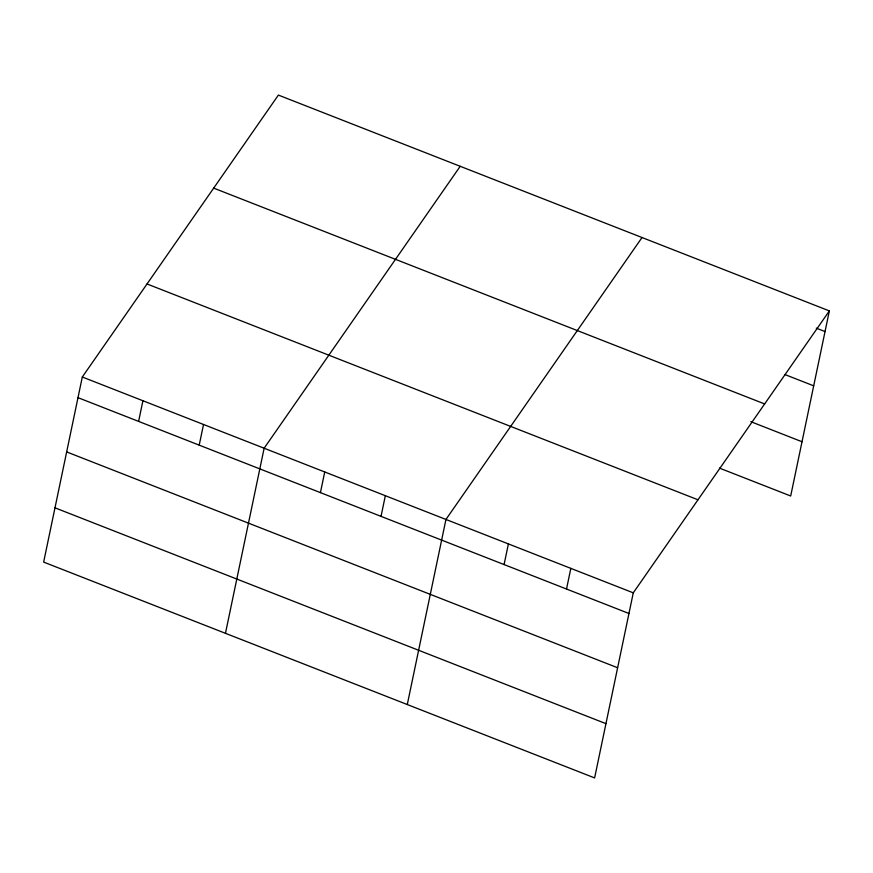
<?xml version="1.0" encoding="UTF-8"?>
<svg xmlns="http://www.w3.org/2000/svg" width="873" height="873" viewBox="0 0 873 873"><rect width="100%" height="100%" fill="white"/><g stroke="black" fill="none" stroke-linecap="round" stroke-linejoin="round"><path stroke-width="1.31" d="M82.313 377.005L43.65 562.092L594.611 777.919L633.274 592.832L829.35 310.908L278.389 95.081L82.313 377.005L633.274 592.832M138.611 421.397L142.921 400.74M199.208 445.143L203.529 424.485M225.463 633.307L264.137 448.22L460.202 166.307M320.424 492.623L324.734 471.966M381.032 516.369L385.342 495.7M407.287 704.533L445.95 519.446L642.026 237.532M504.081 564.569L508.392 543.912M566.522 589.024L570.833 568.367M829.35 310.908L790.687 495.995L719.494 468.114M816.288 328.15L825.04 331.565M784.98 374.582L813.701 385.833M213.689 188.121L764.65 403.948M750.813 421.681L802.014 441.738M147.024 283.965L697.985 499.793M78.003 397.662L628.964 613.49M66.664 451.919L617.626 667.747M54.988 507.824L605.949 723.652"/></g></svg>
